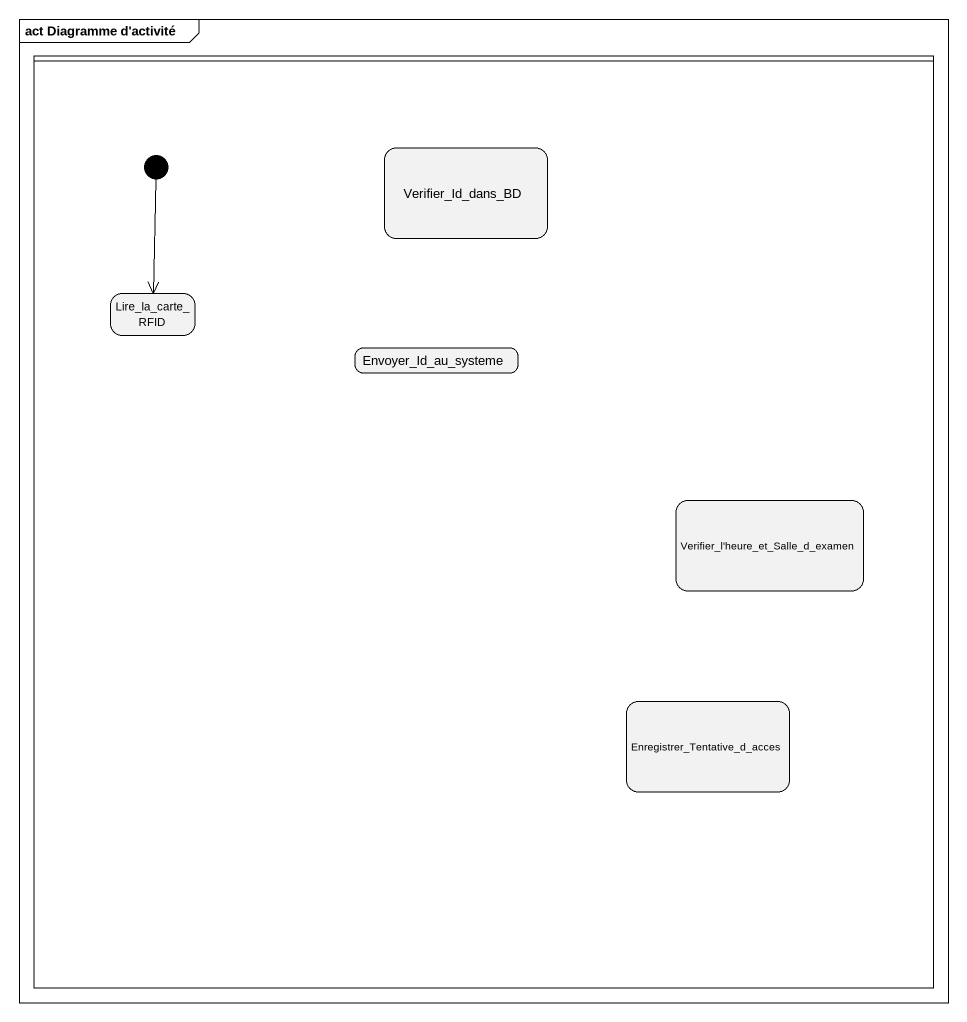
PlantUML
@startuml
mainframe act Diagramme d'activité
hide empty description
state " " as lane1 <<partition>> {
  state Verifier_Id_dans_BD
  state "Lire_la_carte_ RFID" as Lire_la_carte_RFID
  state Envoyer_Id_au_systeme
  state "Verifier_l'heure_et_Salle_d_examen" as Verifier_l_heure_et_Salle_d
  state "Enregistrer_Tentative_d_acces" as Enregistrer_Tentative_d
  [*] --> Lire_la_carte_RFID
}
@enduml
